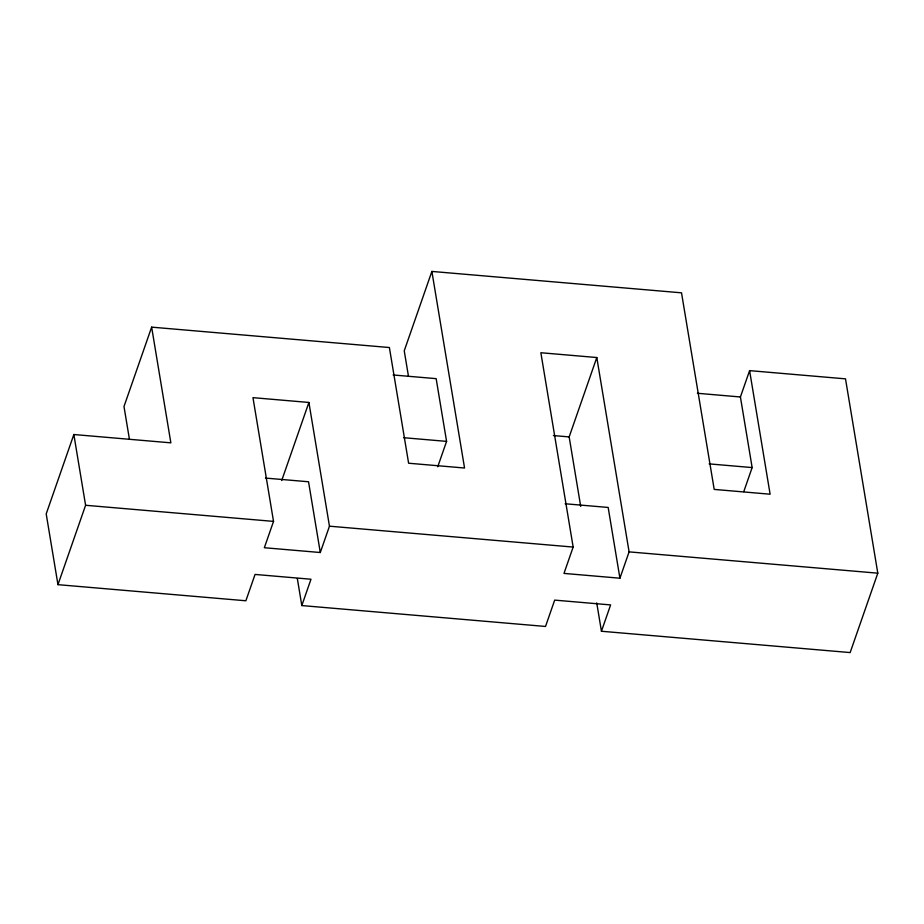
<?xml version="1.0" encoding="UTF-8"?>
<svg xmlns="http://www.w3.org/2000/svg" width="924" height="924" viewBox="0 0 924 924"><rect width="100%" height="100%" fill="white"/><g stroke="black" fill="none" stroke-linecap="round" stroke-linejoin="round"><path stroke-width="1.39" d="M749.595 370.628L770.119 494.213L714.194 489.408L681.519 292.827L431.878 271.425L464.553 468.018L408.616 463.224L389.385 347.528L151.64 327.142L170.859 442.839L73.851 434.523L46.2 513.906L57.958 584.661L245.876 600.773L255.059 574.439L310.984 579.232L301.813 605.566L545.518 626.46L554.689 600.115L610.614 604.92L601.443 631.254L850.149 652.575L877.8 573.18L845.506 378.852L749.595 370.628L740.413 396.974L752.148 467.579L743.774 491.614M57.958 584.661L85.597 505.278L73.851 434.523M151.64 327.142L123.989 406.525L129.383 438.981M281.728 480.492L308.905 402.46L252.968 397.655L273.527 521.39L264.356 547.724L320.293 552.517L329.464 526.183L308.905 402.46M431.878 271.425L404.238 350.82L408.466 376.276M437.733 466.759L446.581 441.383L436.151 378.655L393.127 374.971M580.711 506.421L569.161 436.913L596.8 357.53L540.863 352.737L573.157 547.066L563.986 573.411L619.923 578.205L629.094 551.871L596.8 357.53M697.389 393.278L740.413 396.974M553.384 435.562L569.161 436.913M403.545 437.687L446.581 441.383M709.124 463.883L752.148 467.579M265.511 478.078L308.535 481.762L320.293 552.517M565.142 503.765L608.165 507.449L619.923 578.205M85.597 505.278L273.527 521.39M329.464 526.183L573.157 547.066M629.094 551.871L877.8 573.18M596.731 602.887L601.443 631.254M297.332 578.551L301.813 605.566"/></g></svg>
